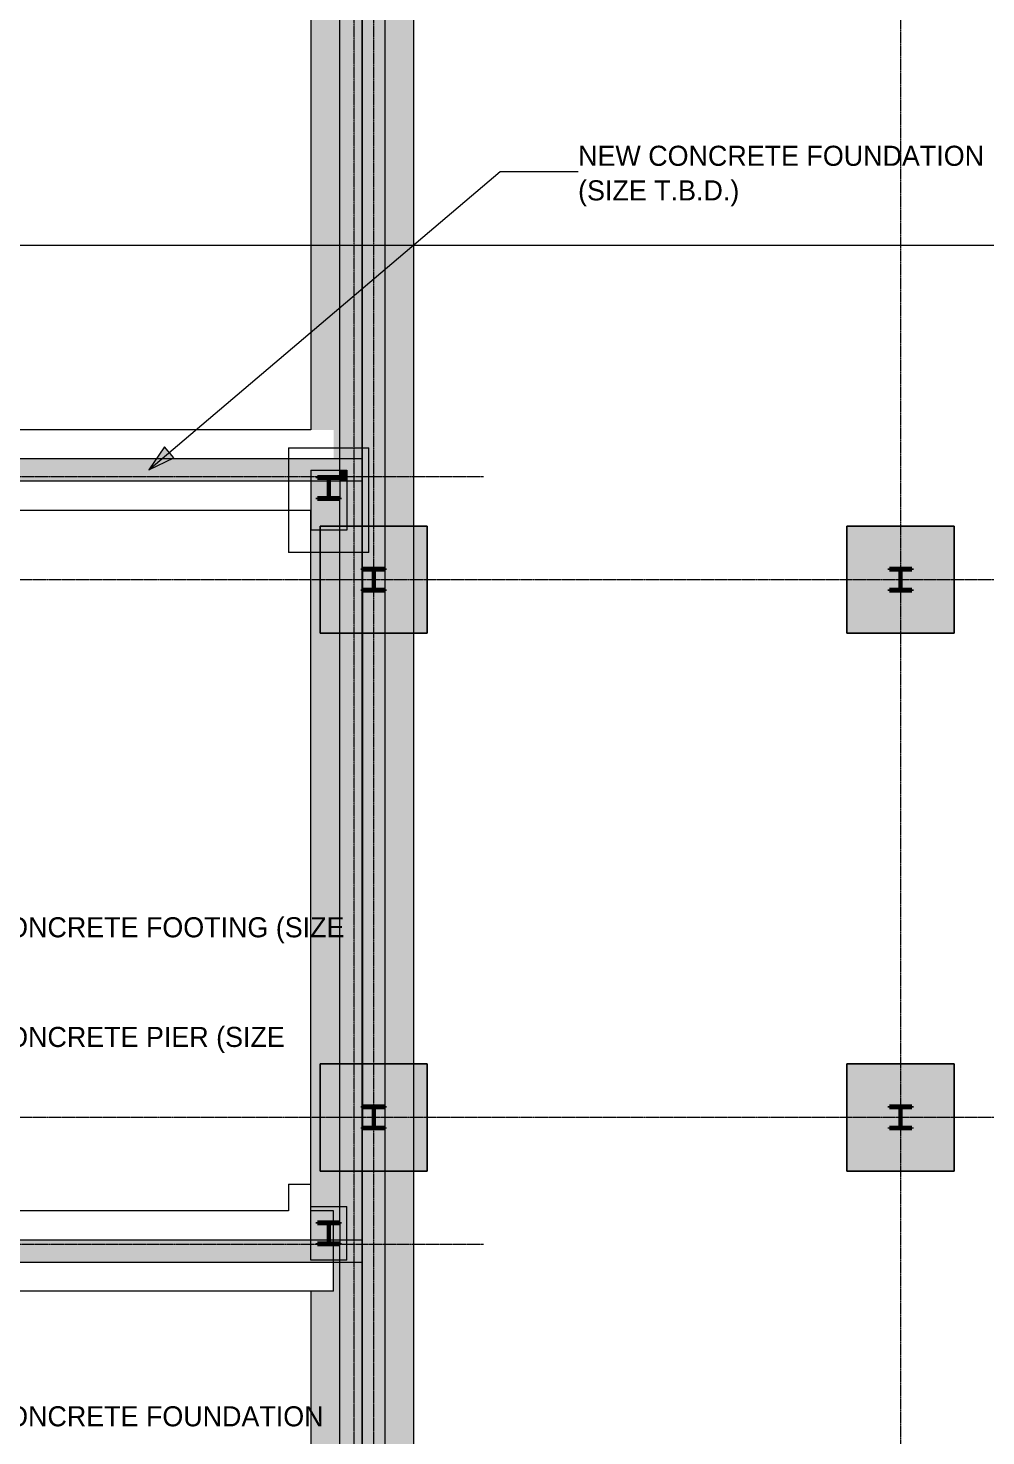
# Model space of a CAD drawing. Header units: inches. Extents: x -4066 to -1367, y 10278 to 12022.
# Drawn here: x -3176 to -2747, y 11019 to 11650 of the extents above; entities that cross this region are included whole.
import ezdxf

# ---------------------------------------------------------------- set-up
doc = ezdxf.new("R2010")
doc.units = ezdxf.units.IN
doc.header["$MEASUREMENT"] = 0
doc.linetypes.add('Grid Line 1_2_', pattern=[0.875, 0.5, -0.125, 0.125, -0.125])
for name, color, linetype, lineweight in [('G-ANNO-SYMB', 111, 'Continuous', 9), ('G-ANNO-TEXT', 231, 'Continuous', 9), ('S-COLS-3', 52, 'Continuous', 9), ('S-COLS-4', 52, 'Continuous', 50), ('S-FNDN', 32, 'Continuous', 13), ('S-FNDN-11', 9, 'Continuous', 13), ('S-FNDN-6', 151, 'Continuous', 13), ('S-FNDN-7', 173, 'Continuous', 13), ('S-FNDN-8', 254, 'Continuous', 13), ('S-FNDN-9', 161, 'Continuous', 13), ('S-GRID-1', 1, 'Grid Line 1_2_', 9)]:
    doc.layers.add(name, color=color, linetype=linetype, lineweight=lineweight)
for name, color, linetype, lineweight, transparency in [('S-FNDN-1', 10, 'Continuous', 13, 0.4), ('S-FNDN-2', 10, 'Continuous', 13, 0.6), ('S-FNDN-3', 32, 'Continuous', 13, 0.4), ('S-FNDN-4', 50, 'Continuous', 13, 0.6), ('S-FNDN-5', 50, 'Continuous', 13, 0.4)]:
    doc.layers.add(name, color=color, linetype=linetype, lineweight=lineweight, transparency=transparency)
doc.styles.add('Century Gothic', font='ufonts.com_century-gothic.ttf', dxfattribs={"height": 9})
pattern_1 = [(45, (0, 0), (-9.503515, 9.503515), []), (45, (0, 14.4), (-9.503515, 9.503515), [])]

msp = doc.modelspace()

# ---------------------------------------------------------------- hatches: boundary and pattern name
at = {"layer": 'G-ANNO-TEXT'}
msp.add_hatch(color=256, dxfattribs=at).paths.add_polyline_path([(-3121.93, 11451.68), (-3110.71, 11457), (-3114.87, 11461.9)], flags=0)
at = {"layer": 'S-COLS-3'}
h = msp.add_hatch(dxfattribs=at)
h.set_pattern_fill('FP_2', color=256, style=0, pattern_type=2)
h.set_pattern_definition(pattern_1)
h.paths.add_polyline_path([(-3036.33, 11438.54), (-3036.33, 11439.1), (-3040.47, 11439.1), (-3040.96, 11439.3), (-3041.16, 11439.79), (-3041.16, 11447.27), (-3040.96, 11447.76), (-3040.47, 11447.96), (-3036.33, 11447.96), (-3036.33, 11448.52), (-3046.33, 11448.52), (-3046.33, 11447.96), (-3042.19, 11447.96), (-3041.7, 11447.76), (-3041.5, 11447.27), (-3041.5, 11439.79), (-3041.7, 11439.3), (-3042.19, 11439.1), (-3046.33, 11439.1), (-3046.33, 11438.54)], flags=0)
h = msp.add_hatch(dxfattribs=at)
h.set_pattern_fill('FP_2', color=256, style=0, pattern_type=2)
h.set_pattern_definition(pattern_1)
h.paths.add_polyline_path([(-3016.2, 11397.41), (-3016.2, 11397.96), (-3020.34, 11397.96), (-3020.83, 11398.17), (-3021.03, 11398.66), (-3021.03, 11406.14), (-3020.83, 11406.62), (-3020.34, 11406.83), (-3016.2, 11406.83), (-3016.2, 11407.39), (-3026.2, 11407.39), (-3026.2, 11406.83), (-3022.06, 11406.83), (-3021.58, 11406.62), (-3021.37, 11406.14), (-3021.37, 11398.66), (-3021.58, 11398.17), (-3022.06, 11397.96), (-3026.2, 11397.96), (-3026.2, 11397.41)], flags=0)
h = msp.add_hatch(dxfattribs=at)
h.set_pattern_fill('FP_2', color=256, style=0, pattern_type=2)
h.set_pattern_definition(pattern_1)
h.paths.add_polyline_path([(-2790.2, 11397.41), (-2780.2, 11397.41), (-2780.2, 11397.96), (-2784.34, 11397.96), (-2784.83, 11398.17), (-2785.03, 11398.66), (-2785.03, 11406.14), (-2784.83, 11406.62), (-2784.34, 11406.83), (-2780.2, 11406.83), (-2780.2, 11407.39), (-2790.2, 11407.39), (-2790.2, 11406.83), (-2786.06, 11406.83), (-2785.58, 11406.62), (-2785.37, 11406.14), (-2785.37, 11398.66), (-2785.58, 11398.17), (-2786.06, 11397.96), (-2790.2, 11397.96)], flags=0)
h = msp.add_hatch(dxfattribs=at)
h.set_pattern_fill('FP_2', color=256, style=0, pattern_type=2)
h.set_pattern_definition(pattern_1)
h.paths.add_polyline_path([(-3016.2, 11156.41), (-3016.2, 11156.96), (-3020.34, 11156.96), (-3020.83, 11157.17), (-3021.03, 11157.66), (-3021.03, 11165.14), (-3020.83, 11165.62), (-3020.34, 11165.83), (-3016.2, 11165.83), (-3016.2, 11166.39), (-3026.2, 11166.39), (-3026.2, 11165.83), (-3022.06, 11165.83), (-3021.58, 11165.62), (-3021.37, 11165.14), (-3021.37, 11157.66), (-3021.58, 11157.17), (-3022.06, 11156.96), (-3026.2, 11156.96), (-3026.2, 11156.41)], flags=0)
h = msp.add_hatch(dxfattribs=at)
h.set_pattern_fill('FP_2', color=256, style=0, pattern_type=2)
h.set_pattern_definition(pattern_1)
h.paths.add_polyline_path([(-2790.2, 11156.41), (-2780.2, 11156.41), (-2780.2, 11156.96), (-2784.34, 11156.96), (-2784.83, 11157.17), (-2785.03, 11157.66), (-2785.03, 11165.14), (-2784.83, 11165.62), (-2784.34, 11165.83), (-2780.2, 11165.83), (-2780.2, 11166.39), (-2790.2, 11166.39), (-2790.2, 11165.83), (-2786.06, 11165.83), (-2785.58, 11165.62), (-2785.37, 11165.14), (-2785.37, 11157.66), (-2785.58, 11157.17), (-2786.06, 11156.96), (-2790.2, 11156.96)], flags=0)
h = msp.add_hatch(dxfattribs=at)
h.set_pattern_fill('FP_2', color=256, style=0, pattern_type=2)
h.set_pattern_definition(pattern_1)
h.paths.add_polyline_path([(-3036.33, 11104.52), (-3036.33, 11105.08), (-3040.47, 11105.08), (-3040.96, 11105.28), (-3041.16, 11105.77), (-3041.16, 11113.25), (-3040.96, 11113.74), (-3040.47, 11113.94), (-3036.33, 11113.94), (-3036.33, 11114.5), (-3046.33, 11114.5), (-3046.33, 11113.94), (-3042.19, 11113.94), (-3041.7, 11113.74), (-3041.5, 11113.25), (-3041.5, 11105.77), (-3041.7, 11105.28), (-3042.19, 11105.08), (-3046.33, 11105.08), (-3046.33, 11104.52)], flags=0)
at = {"layer": 'S-FNDN-1'}
h = msp.add_hatch(color=256, dxfattribs=at)
h.paths.add_polyline_path([(-3019.39, 10800.4), (-3016.2, 10800.4), (-3016.2, 10815.9), (-3026.2, 10815.9), (-3026.2, 10806.22), (-3025.07, 10805.35), (-3023.95, 10803.9), (-3023.25, 10802.21), (-3023.02, 10800.4), (-3022.5, 10800.4)], flags=0)
h.paths.add_polyline_path([(-3020.34, 10816.46), (-3016.2, 10816.46), (-3016.2, 10825.32), (-3020.34, 10825.32), (-3020.83, 10825.12), (-3021.03, 10824.63), (-3021.03, 10817.15), (-3020.83, 10816.66)], flags=0)
h.paths.add_polyline_path([(-3022.06, 10816.46), (-3021.58, 10816.66), (-3021.37, 10817.15), (-3021.37, 10824.63), (-3021.58, 10825.12), (-3022.06, 10825.32), (-3026.2, 10825.32), (-3026.2, 10816.46)], flags=0)
h.paths.add_polyline_path([(-3016.2, 10825.88), (-3016.2, 11156.41), (-3026.2, 11156.41), (-3026.2, 10825.88), (-3020.34, 10825.88)], flags=0)
h.paths.add_polyline_path([(-3016.2, 11156.96), (-3016.2, 11165.83), (-3020.34, 11165.83), (-3020.83, 11165.62), (-3021.03, 11165.14), (-3021.03, 11157.66), (-3020.83, 11157.17), (-3020.34, 11156.96)], flags=0)
h.paths.add_polyline_path([(-3022.06, 11156.96), (-3021.58, 11157.17), (-3021.37, 11157.66), (-3021.37, 11165.14), (-3021.58, 11165.62), (-3022.06, 11165.83), (-3026.2, 11165.83), (-3026.2, 11156.96)], flags=0)
h.paths.add_polyline_path([(-3016.2, 11166.39), (-3016.2, 11397.41), (-3026.2, 11397.41), (-3026.2, 11166.39), (-3020.34, 11166.39)], flags=0)
h.paths.add_polyline_path([(-3016.2, 11397.96), (-3016.2, 11406.83), (-3020.34, 11406.83), (-3020.83, 11406.62), (-3021.03, 11406.14), (-3021.03, 11398.66), (-3020.83, 11398.17), (-3020.34, 11397.96)], flags=0)
h.paths.add_polyline_path([(-3026.2, 11397.96), (-3022.06, 11397.96), (-3021.58, 11398.17), (-3021.37, 11398.66), (-3021.37, 11406.14), (-3021.58, 11406.62), (-3022.06, 11406.83), (-3026.2, 11406.83), (-3026.2, 11398.17)], flags=0)
h.paths.add_polyline_path([(-3016.2, 11407.39), (-3016.2, 11750.41), (-3026.2, 11750.41), (-3026.2, 11407.39), (-3020.34, 11407.39)], flags=0)
h.paths.add_polyline_path([(-3026.2, 11750.97), (-3022.06, 11750.97), (-3021.58, 11751.18), (-3021.37, 11751.66), (-3021.37, 11758.4), (-3026.2, 11758.4), (-3026.2, 11751.18)], flags=0)
h.paths.add_polyline_path([(-3020.34, 11750.97), (-3016.2, 11750.97), (-3016.2, 11758.4), (-3021.03, 11758.4), (-3021.03, 11751.66), (-3020.83, 11751.18)], flags=0)
at = {"layer": 'S-FNDN-2'}
h = msp.add_hatch(color=256, dxfattribs=at)
h.paths.add_polyline_path([(-3016.2, 10800.4), (-3003.2, 10800.4), (-3003.2, 11758.4), (-3013.2, 11758.4), (-3013.2, 11736.52), (-3029.2, 11736.52), (-3029.2, 11763.4), (-3026.21, 11763.4), (-3026.21, 11768.4), (-3003.2, 11768.4), (-3003.2, 11781.4), (-3039.2, 11781.4), (-3039.2, 11456.52), (-3026.2, 11456.52), (-3026.2, 11446.52), (-3033.33, 11446.52), (-3033.33, 11424.64), (-3039.2, 11424.64), (-3039.2, 11121.51), (-3033.33, 11121.51), (-3033.33, 11106.52), (-3026.2, 11106.52), (-3026.2, 11096.52), (-3039.2, 11096.52), (-3039.2, 10800.4), (-3037.02, 10800.4), (-3036.78, 10802.21), (-3036.08, 10803.9), (-3034.97, 10805.35), (-3033.83, 10806.22), (-3033.83, 10810.46), (-3026.2, 10810.46), (-3026.2, 10806.22), (-3025.07, 10805.35), (-3023.95, 10803.9), (-3023.25, 10802.21), (-3023.02, 10800.4), (-3019.39, 10800.4)], flags=0)
h.paths.add_polyline_path([(-3016.2, 10815.9), (-3026.2, 10815.9), (-3026.2, 10816.46), (-3022.06, 10816.46), (-3021.58, 10816.66), (-3021.37, 10817.15), (-3021.37, 10824.63), (-3021.58, 10825.12), (-3022.06, 10825.32), (-3026.2, 10825.32), (-3026.2, 10825.88), (-3016.2, 10825.88), (-3016.2, 10825.32), (-3020.34, 10825.32), (-3020.83, 10825.12), (-3021.03, 10824.63), (-3021.03, 10817.15), (-3020.83, 10816.66), (-3020.34, 10816.46), (-3016.2, 10816.46)], flags=0)
h.paths.add_polyline_path([(-3020.34, 11156.41), (-3026.2, 11156.41), (-3026.2, 11156.96), (-3022.06, 11156.96), (-3021.58, 11157.17), (-3021.37, 11157.66), (-3021.37, 11165.14), (-3021.58, 11165.62), (-3022.06, 11165.83), (-3026.2, 11165.83), (-3026.2, 11166.39), (-3016.2, 11166.39), (-3016.2, 11165.83), (-3020.34, 11165.83), (-3020.83, 11165.62), (-3021.03, 11165.14), (-3021.03, 11157.66), (-3020.83, 11157.17), (-3020.34, 11156.96), (-3016.2, 11156.96), (-3016.2, 11156.41)], flags=0)
h.paths.add_polyline_path([(-3016.2, 11397.41), (-3026.2, 11397.41), (-3026.2, 11397.96), (-3022.06, 11397.96), (-3021.58, 11398.17), (-3021.37, 11398.66), (-3021.37, 11406.14), (-3021.58, 11406.62), (-3022.06, 11406.83), (-3026.2, 11406.83), (-3026.2, 11407.39), (-3016.2, 11407.39), (-3016.2, 11406.83), (-3020.34, 11406.83), (-3020.83, 11406.62), (-3021.03, 11406.14), (-3021.03, 11398.66), (-3020.83, 11398.17), (-3020.34, 11397.96), (-3016.2, 11397.96)], flags=0)
h = msp.add_hatch(color=256, dxfattribs=at)
h.paths.add_polyline_path([(-3036.33, 11096.52), (-3026.2, 11096.52), (-3026.2, 11106.52), (-3033.33, 11106.52), (-3033.33, 11097.51), (-3039.2, 11097.51), (-3039.2, 11096.52), (-3036.61, 11096.52)], flags=0)
h.paths.add_polyline_path([(-3033.33, 11106.52), (-3033.33, 11121.51), (-3039.2, 11121.51), (-3039.2, 11114.5), (-3036.33, 11114.5), (-3036.33, 11113.94), (-3039.2, 11113.94), (-3039.2, 11106.52), (-3036.33, 11106.52)], flags=0)
h.paths.add_polyline_path([(-3033.33, 11446.52), (-3026.2, 11446.52), (-3026.2, 11456.52), (-3039.2, 11456.52), (-3039.2, 11451.52), (-3033.33, 11451.52)], flags=0)
h.paths.add_polyline_path([(-3033.33, 11424.64), (-3033.33, 11446.52), (-3039.2, 11446.52), (-3039.2, 11439.1), (-3036.33, 11439.1), (-3036.33, 11438.54), (-3039.2, 11438.54), (-3039.2, 11424.64), (-3036.33, 11424.64)], flags=0)
h.paths.add_polyline_path([(-3013.2, 11736.52), (-3013.2, 11758.4), (-3021.03, 11758.4), (-3021.03, 11751.66), (-3020.83, 11751.18), (-3020.34, 11750.97), (-3016.2, 11750.97), (-3016.2, 11750.41), (-3026.2, 11750.41), (-3026.2, 11750.97), (-3022.06, 11750.97), (-3021.58, 11751.18), (-3021.37, 11751.66), (-3021.37, 11758.4), (-3026.21, 11758.4), (-3026.21, 11763.4), (-3029.2, 11763.4), (-3029.2, 11736.52), (-3016.2, 11736.52)], flags=0)
h = msp.add_hatch(color=256, dxfattribs=at)
h.paths.add_polyline_path([(-3036.33, 11097.51), (-3033.33, 11097.51), (-3033.33, 11106.52), (-3039.2, 11106.52), (-3039.2, 11105.08), (-3036.33, 11105.08), (-3036.33, 11104.52), (-3039.2, 11104.52), (-3039.2, 11097.51), (-3036.72, 11097.51)], flags=0)
h.paths.add_polyline_path([(-3036.33, 11446.52), (-3033.33, 11446.52), (-3033.33, 11451.52), (-3039.2, 11451.52), (-3039.2, 11448.52), (-3036.33, 11448.52), (-3036.33, 11447.96), (-3039.2, 11447.96), (-3039.2, 11446.52), (-3037.76, 11446.52)], flags=0)
at = {"layer": 'S-FNDN-3'}
h = msp.add_hatch(color=256, dxfattribs=at)
h.paths.add_polyline_path([(-3026.33, 11446.52), (-3026.2, 11446.52), (-3026.2, 11456.52), (-3026.33, 11456.52)], flags=0)
h.paths.add_polyline_path([(-3040.96, 11446.52), (-3036.33, 11446.52), (-3036.33, 11447.96), (-3040.47, 11447.96), (-3040.96, 11447.76), (-3041.16, 11447.27), (-3041.16, 11446.52)], flags=0)
h.paths.add_polyline_path([(-3041.5, 11446.52), (-3041.5, 11447.27), (-3041.7, 11447.76), (-3042.19, 11447.96), (-3046.33, 11447.96), (-3046.33, 11448.52), (-3036.33, 11448.52), (-3036.33, 11456.52), (-3202.45, 11456.52), (-3202.45, 11446.52), (-3041.7, 11446.52)], flags=0)
h = msp.add_hatch(color=256, dxfattribs=at)
h.paths.add_polyline_path([(-3049.33, 11424.64), (-3033.33, 11424.64), (-3033.33, 11451.52), (-3049.33, 11451.52), (-3049.33, 11429.32)], flags=0)
h.paths.add_polyline_path([(-3046.33, 11438.54), (-3046.33, 11439.1), (-3042.19, 11439.1), (-3041.7, 11439.3), (-3041.5, 11439.79), (-3041.5, 11447.27), (-3041.7, 11447.76), (-3042.19, 11447.96), (-3046.33, 11447.96), (-3046.33, 11448.52), (-3036.33, 11448.52), (-3036.33, 11447.96), (-3040.47, 11447.96), (-3040.96, 11447.76), (-3041.16, 11447.27), (-3041.16, 11439.79), (-3040.96, 11439.3), (-3040.47, 11439.1), (-3036.33, 11439.1), (-3036.33, 11438.54), (-3042.19, 11438.54)], flags=0)
for points in [[(-3026.33, 11446.52), (-3026.33, 11456.52), (-3036.33, 11456.52), (-3036.33, 11451.52), (-3033.33, 11451.52), (-3033.33, 11446.52)], [(-3036.33, 11446.52), (-3033.33, 11446.52), (-3033.33, 11451.52), (-3036.33, 11451.52), (-3036.33, 11447.96)]]:
    msp.add_hatch(color=256, dxfattribs=at).paths.add_polyline_path(points, flags=0)
h = msp.add_hatch(color=256, dxfattribs=at)
h.paths.add_polyline_path([(-3049.33, 11097.51), (-3033.33, 11097.51), (-3033.33, 11121.51), (-3049.33, 11121.51), (-3049.33, 11104.52)], flags=0)
h.paths.add_polyline_path([(-3036.33, 11104.52), (-3046.33, 11104.52), (-3046.33, 11105.08), (-3042.19, 11105.08), (-3041.7, 11105.28), (-3041.5, 11105.77), (-3041.5, 11113.25), (-3041.7, 11113.74), (-3042.19, 11113.94), (-3046.33, 11113.94), (-3046.33, 11114.5), (-3036.33, 11114.5), (-3036.33, 11113.94), (-3040.47, 11113.94), (-3040.96, 11113.74), (-3041.16, 11113.25), (-3041.16, 11105.77), (-3040.96, 11105.28), (-3040.47, 11105.08), (-3036.33, 11105.08)], flags=0)
h = msp.add_hatch(color=256, dxfattribs=at)
h.paths.add_polyline_path([(-3026.2, 11096.52), (-3026.2, 11106.52), (-3041.16, 11106.52), (-3041.16, 11105.77), (-3040.96, 11105.28), (-3040.47, 11105.08), (-3036.33, 11105.08), (-3036.33, 11104.52), (-3046.33, 11104.52), (-3046.33, 11105.08), (-3042.19, 11105.08), (-3041.7, 11105.28), (-3041.5, 11105.77), (-3041.5, 11106.52), (-3293.78, 11106.52), (-3293.78, 11105.77), (-3293.58, 11105.28), (-3293.09, 11105.08), (-3288.95, 11105.08), (-3288.95, 11104.52), (-3298.95, 11104.52), (-3298.95, 11105.08), (-3294.81, 11105.08), (-3294.33, 11105.28), (-3294.12, 11105.77), (-3294.12, 11106.52), (-3566.28, 11106.52), (-3566.28, 11105.77), (-3566.08, 11105.28), (-3565.59, 11105.08), (-3561.45, 11105.08), (-3561.45, 11104.52), (-3569.45, 11104.52), (-3569.45, 11096.52), (-3036.33, 11096.52)], flags=0)
h.paths.add_polyline_path([(-3569.45, 11105.08), (-3567.31, 11105.08), (-3566.83, 11105.28), (-3566.62, 11105.77), (-3566.62, 11106.52), (-3569.45, 11106.52), (-3569.45, 11105.28)], flags=0)
at = {"layer": 'S-FNDN-4'}
h = msp.add_hatch(color=256, dxfattribs=at)
h.paths.add_polyline_path([(-3048.02, 10810.46), (-3039.2, 10810.46), (-3039.2, 11083.52), (-3049.33, 11083.52), (-3049.33, 10810.46)], flags=0)
h.paths.add_polyline_path([(-3040.88, 11121.51), (-3039.2, 11121.51), (-3039.2, 11424.64), (-3049.33, 11424.64), (-3049.33, 11121.51)], flags=0)
h.paths.add_polyline_path([(-3039.2, 11469.52), (-3039.2, 11781.4), (-3049.33, 11781.4), (-3049.33, 11469.52)], flags=0)
h = msp.add_hatch(color=256, dxfattribs=at)
h.paths.add_polyline_path([(-3039.2, 11119.52), (-3039.2, 11121.51), (-3049.33, 11121.51), (-3049.33, 11119.52)], flags=0)
h.paths.add_polyline_path([(-3049.33, 11424.64), (-3039.2, 11424.64), (-3039.2, 11433.52), (-3049.33, 11433.52), (-3049.33, 11429.32)], flags=0)
msp.add_hatch(color=256, dxfattribs=at).paths.add_polyline_path([(-3036.33, 11424.64), (-3033.33, 11424.64), (-3033.33, 11426.4), (-3045.2, 11426.4), (-3045.2, 11424.64)], flags=0)
h = msp.add_hatch(color=256, dxfattribs=at)
h.paths.add_polyline_path([(-3033.33, 11378.4), (-2997.2, 11378.4), (-2997.2, 11426.4), (-3033.33, 11426.4), (-3033.33, 11424.64), (-3045.2, 11424.64), (-3045.2, 11378.4), (-3036.33, 11378.4)], flags=0)
h.paths.add_polyline_path([(-3020.34, 11397.41), (-3026.2, 11397.41), (-3026.2, 11397.96), (-3022.06, 11397.96), (-3021.58, 11398.17), (-3021.37, 11398.66), (-3021.37, 11406.14), (-3021.58, 11406.62), (-3022.06, 11406.83), (-3026.2, 11406.83), (-3026.2, 11407.39), (-3016.2, 11407.39), (-3016.2, 11406.83), (-3020.34, 11406.83), (-3020.83, 11406.62), (-3021.03, 11406.14), (-3021.03, 11398.66), (-3020.83, 11398.17), (-3020.34, 11397.96), (-3016.2, 11397.96), (-3016.2, 11397.41)], flags=0)
h = msp.add_hatch(color=256, dxfattribs=at)
h.paths.add_polyline_path([(-2761.2, 11378.4), (-2761.2, 11426.4), (-2809.2, 11426.4), (-2809.2, 11378.4), (-2764.43, 11378.4)], flags=0)
h.paths.add_polyline_path([(-2786.06, 11397.41), (-2790.2, 11397.41), (-2790.2, 11397.96), (-2786.06, 11397.96), (-2785.58, 11398.17), (-2785.37, 11398.66), (-2785.37, 11406.14), (-2785.58, 11406.62), (-2786.06, 11406.83), (-2790.2, 11406.83), (-2790.2, 11407.39), (-2780.2, 11407.39), (-2780.2, 11406.83), (-2784.34, 11406.83), (-2784.83, 11406.62), (-2785.03, 11406.14), (-2785.03, 11398.66), (-2784.83, 11398.17), (-2784.34, 11397.96), (-2780.2, 11397.96), (-2780.2, 11397.41), (-2784.34, 11397.41)], flags=0)
h = msp.add_hatch(color=256, dxfattribs=at)
h.paths.add_polyline_path([(-3045.2, 11137.4), (-2997.2, 11137.4), (-2997.2, 11185.4), (-3045.2, 11185.4)], flags=0)
h.paths.add_polyline_path([(-3016.2, 11156.41), (-3026.2, 11156.41), (-3026.2, 11156.96), (-3022.06, 11156.96), (-3021.58, 11157.17), (-3021.37, 11157.66), (-3021.37, 11165.14), (-3021.58, 11165.62), (-3022.06, 11165.83), (-3026.2, 11165.83), (-3026.2, 11166.39), (-3016.2, 11166.39), (-3016.2, 11165.83), (-3020.34, 11165.83), (-3020.83, 11165.62), (-3021.03, 11165.14), (-3021.03, 11157.66), (-3020.83, 11157.17), (-3020.34, 11156.96), (-3016.2, 11156.96)], flags=0)
h = msp.add_hatch(color=256, dxfattribs=at)
h.paths.add_polyline_path([(-2761.2, 11137.4), (-2761.2, 11185.4), (-2809.2, 11185.4), (-2809.2, 11137.4), (-2764.43, 11137.4)], flags=0)
h.paths.add_polyline_path([(-2786.06, 11156.41), (-2790.2, 11156.41), (-2790.2, 11156.96), (-2786.06, 11156.96), (-2785.58, 11157.17), (-2785.37, 11157.66), (-2785.37, 11165.14), (-2785.58, 11165.62), (-2786.06, 11165.83), (-2790.2, 11165.83), (-2790.2, 11166.39), (-2780.2, 11166.39), (-2780.2, 11165.83), (-2784.34, 11165.83), (-2784.83, 11165.62), (-2785.03, 11165.14), (-2785.03, 11157.66), (-2784.83, 11157.17), (-2784.34, 11156.96), (-2780.2, 11156.96), (-2780.2, 11156.41), (-2784.34, 11156.41)], flags=0)
at = {"layer": 'S-FNDN-5'}
msp.add_hatch(color=256, dxfattribs=at).paths.add_polyline_path([(-3033.83, 10810.46), (-3026.33, 10810.46), (-3026.33, 11758.4), (-3036.33, 11758.4), (-3036.33, 10810.46)], flags=0)

# ---------------------------------------------------------------- linework, layer by layer
at = {"layer": 'G-ANNO-SYMB'}
msp.add_line((-4007.91, 11552.4), (-1529.83, 11552.4), dxfattribs=at)
at = {"layer": 'G-ANNO-TEXT'}
for p, q in [((-3121.93, 11451.68), (-2964.59, 11585.4)), ((-2964.59, 11585.4), (-2929.65, 11585.4)), ((-3114.87, 11461.9), (-3121.93, 11451.68)), ((-3121.93, 11451.68), (-3110.71, 11457)), ((-3110.71, 11457), (-3114.87, 11461.9))]:
    msp.add_line(p, q, dxfattribs=at)
at = {"layer": 'S-COLS-4'}
for p, q in [((-3036.33, 11448.52), (-3046.33, 11448.52)), ((-3046.33, 11448.52), (-3046.33, 11447.96)), ((-3046.33, 11447.96), (-3042.19, 11447.96)), ((-3041.5, 11447.27), (-3041.5, 11439.79)), ((-3041.16, 11439.79), (-3041.16, 11447.27)), ((-3040.47, 11447.96), (-3036.33, 11447.96)), ((-3036.33, 11447.96), (-3036.33, 11448.52)), ((-3042.19, 11439.1), (-3046.33, 11439.1)), ((-3046.33, 11439.1), (-3046.33, 11438.54)), ((-3046.33, 11438.54), (-3036.33, 11438.54)), ((-3036.33, 11439.1), (-3040.47, 11439.1)), ((-3036.33, 11438.54), (-3036.33, 11439.1)), ((-3016.2, 11407.39), (-3026.2, 11407.39)), ((-3026.2, 11407.39), (-3026.2, 11406.83)), ((-3026.2, 11406.83), (-3022.06, 11406.83)), ((-3020.34, 11406.83), (-3016.2, 11406.83)), ((-3016.2, 11406.83), (-3016.2, 11407.39)), ((-2780.2, 11407.39), (-2790.2, 11407.39)), ((-2790.2, 11407.39), (-2790.2, 11406.83)), ((-2790.2, 11406.83), (-2786.06, 11406.83)), ((-2784.34, 11406.83), (-2780.2, 11406.83)), ((-2780.2, 11406.83), (-2780.2, 11407.39)), ((-3021.37, 11406.14), (-3021.37, 11398.66)), ((-3021.03, 11398.66), (-3021.03, 11406.14)), ((-2785.37, 11406.14), (-2785.37, 11398.66)), ((-2785.03, 11398.66), (-2785.03, 11406.14)), ((-3022.06, 11397.96), (-3026.2, 11397.96)), ((-3026.2, 11397.96), (-3026.2, 11397.41)), ((-3026.2, 11397.41), (-3016.2, 11397.41)), ((-3016.2, 11397.96), (-3020.34, 11397.96)), ((-3016.2, 11397.41), (-3016.2, 11397.96)), ((-2786.06, 11397.96), (-2790.2, 11397.96)), ((-2790.2, 11397.96), (-2790.2, 11397.41)), ((-2790.2, 11397.41), (-2780.2, 11397.41)), ((-2780.2, 11397.96), (-2784.34, 11397.96)), ((-2780.2, 11397.41), (-2780.2, 11397.96)), ((-3016.2, 11166.39), (-3026.2, 11166.39)), ((-3026.2, 11166.39), (-3026.2, 11165.83)), ((-3026.2, 11165.83), (-3022.06, 11165.83)), ((-3021.37, 11165.14), (-3021.37, 11157.66)), ((-3021.03, 11157.66), (-3021.03, 11165.14)), ((-3020.34, 11165.83), (-3016.2, 11165.83)), ((-3016.2, 11165.83), (-3016.2, 11166.39)), ((-2780.2, 11166.39), (-2790.2, 11166.39)), ((-2790.2, 11166.39), (-2790.2, 11165.83)), ((-2790.2, 11165.83), (-2786.06, 11165.83)), ((-2785.37, 11165.14), (-2785.37, 11157.66)), ((-2785.03, 11157.66), (-2785.03, 11165.14)), ((-2784.34, 11165.83), (-2780.2, 11165.83)), ((-2780.2, 11165.83), (-2780.2, 11166.39)), ((-3022.06, 11156.96), (-3026.2, 11156.96)), ((-3026.2, 11156.96), (-3026.2, 11156.41)), ((-3026.2, 11156.41), (-3016.2, 11156.41)), ((-3016.2, 11156.96), (-3020.34, 11156.96)), ((-3016.2, 11156.41), (-3016.2, 11156.96)), ((-2786.06, 11156.96), (-2790.2, 11156.96)), ((-2790.2, 11156.96), (-2790.2, 11156.41)), ((-2790.2, 11156.41), (-2780.2, 11156.41)), ((-2780.2, 11156.96), (-2784.34, 11156.96)), ((-2780.2, 11156.41), (-2780.2, 11156.96)), ((-3036.33, 11114.5), (-3046.33, 11114.5)), ((-3046.33, 11114.5), (-3046.33, 11113.94)), ((-3046.33, 11113.94), (-3042.19, 11113.94)), ((-3041.5, 11113.25), (-3041.5, 11105.77)), ((-3041.16, 11105.77), (-3041.16, 11113.25)), ((-3040.47, 11113.94), (-3036.33, 11113.94)), ((-3036.33, 11113.94), (-3036.33, 11114.5)), ((-3042.19, 11105.08), (-3046.33, 11105.08)), ((-3046.33, 11105.08), (-3046.33, 11104.52)), ((-3046.33, 11104.52), (-3036.33, 11104.52)), ((-3036.33, 11105.08), (-3040.47, 11105.08)), ((-3036.33, 11104.52), (-3036.33, 11105.08))]:
    msp.add_line(p, q, dxfattribs=at)
for centre, start, end in [((-3042.19, 11447.27), 0, 90), ((-3040.47, 11447.27), 90, 180), ((-3042.19, 11439.79), 270, 0), ((-3040.47, 11439.79), 180, 270), ((-3022.06, 11406.14), 0, 90), ((-3020.34, 11406.14), 90, 180), ((-2786.06, 11406.14), 0, 90), ((-2784.34, 11406.14), 90, 180), ((-3022.06, 11398.66), 270, 0), ((-3020.34, 11398.66), 180, 270), ((-2786.06, 11398.66), 270, 0), ((-2784.34, 11398.66), 180, 270), ((-3022.06, 11165.14), 0, 90), ((-3020.34, 11165.14), 90, 180), ((-2786.06, 11165.14), 0, 90), ((-2784.34, 11165.14), 90, 180), ((-3022.06, 11157.66), 270, 0), ((-3020.34, 11157.66), 180, 270), ((-2786.06, 11157.66), 270, 0), ((-2784.34, 11157.66), 180, 270), ((-3042.19, 11113.25), 0, 90), ((-3040.47, 11113.25), 90, 180), ((-3042.19, 11105.77), 270, 0), ((-3040.47, 11105.77), 180, 270)]:
    msp.add_arc(centre, 0.691, start, end, dxfattribs=at)
at = {"layer": 'S-FNDN'}
for p, q in [((-3049.33, 11469.52), (-3202.45, 11469.52)), ((-3059.33, 11461.52), (-3023.33, 11461.52)), ((-3059.33, 11461.52), (-3059.33, 11414.64)), ((-3023.33, 11414.64), (-3023.33, 11461.52)), ((-3026.2, 11456.52), (-3202.45, 11456.52)), ((-3049.33, 11451.52), (-3049.33, 11424.64)), ((-3049.33, 11451.52), (-3033.33, 11451.52)), ((-3033.33, 11451.52), (-3033.33, 11424.64)), ((-3041.5, 11446.52), (-3293.78, 11446.52)), ((-3026.2, 11446.52), (-3041.16, 11446.52)), ((-3285.95, 11433.52), (-3049.33, 11433.52)), ((-3033.33, 11424.64), (-3049.33, 11424.64)), ((-3023.33, 11414.64), (-3059.33, 11414.64)), ((-3059.33, 11131.51), (-3049.33, 11131.51)), ((-3059.33, 11131.51), (-3059.33, 11119.52)), ((-3059.33, 11119.52), (-3275.95, 11119.52)), ((-3049.33, 11097.51), (-3049.33, 11121.51)), ((-3049.33, 11121.51), (-3033.33, 11121.51)), ((-3049.33, 11119.52), (-3049.33, 11121.51)), ((-3039.2, 11119.52), (-3049.33, 11119.52)), ((-3039.2, 11114.5), (-3039.2, 11119.52)), ((-3033.33, 11097.51), (-3033.33, 11121.51)), ((-3039.2, 11105.08), (-3039.2, 11113.94)), ((-3293.78, 11106.52), (-3041.5, 11106.52)), ((-3041.16, 11106.52), (-3026.2, 11106.52)), ((-3039.2, 11083.52), (-3039.2, 11104.52)), ((-3033.33, 11097.51), (-3049.33, 11097.51)), ((-3579.45, 11096.52), (-3026.2, 11096.52)), ((-3039.2, 11083.52), (-3592.45, 11083.52))]:
    msp.add_line(p, q, dxfattribs=at)
at = {"layer": 'S-FNDN-11'}
for p, q in [((-3036.33, 11448.52), (-3036.33, 11438.54)), ((-3045.2, 11424.64), (-3045.2, 11426.4)), ((-3045.2, 11426.4), (-3036.33, 11426.4)), ((-3033.33, 11426.4), (-3036.33, 11426.4)), ((-3036.33, 11426.4), (-3033.33, 11426.4)), ((-3049.33, 11121.51), (-3049.33, 11131.51)), ((-3036.33, 11114.5), (-3036.33, 11113.94))]:
    msp.add_line(p, q, dxfattribs=at)
at = {"layer": 'S-FNDN-6'}
for p, q in [((-3026.33, 11456.52), (-3026.33, 11758.4)), ((-3026.33, 10810.46), (-3026.33, 11456.52)), ((-3026.33, 11426.4), (-3033.33, 11426.4)), ((-3016.2, 11426.4), (-3026.2, 11426.4)), ((-3026.2, 11397.41), (-3026.2, 11166.39)), ((-3036.33, 11378.4), (-3026.33, 11378.4)), ((-3026.2, 11378.4), (-3016.2, 11378.4)), ((-3026.33, 11185.4), (-3036.33, 11185.4)), ((-3016.2, 11185.4), (-3026.2, 11185.4)), ((-3036.33, 11137.4), (-3026.33, 11137.4)), ((-3026.2, 11137.4), (-3016.2, 11137.4)), ((-3036.33, 11113.94), (-3036.33, 11104.52))]:
    msp.add_line(p, q, dxfattribs=at)
at = {"layer": 'S-FNDN-7'}
for p, q in [((-3049.33, 11781.4), (-3049.33, 11469.52)), ((-3036.33, 11448.52), (-3036.33, 11768.4)), ((-3026.2, 11407.39), (-3026.2, 11750.41)), ((-3016.2, 11750.41), (-3016.2, 11407.39)), ((-3036.33, 11114.5), (-3036.33, 11438.54)), ((-3026.2, 11426.4), (-3026.33, 11426.4)), ((-2997.2, 11426.4), (-3016.2, 11426.4)), ((-2997.2, 11378.4), (-2997.2, 11426.4)), ((-2761.2, 11426.4), (-2809.2, 11426.4)), ((-2809.2, 11426.4), (-2809.2, 11378.4)), ((-2761.2, 11378.4), (-2761.2, 11426.4)), ((-3045.2, 11424.64), (-3045.2, 11378.4)), ((-3016.2, 11406.83), (-3016.2, 11397.96)), ((-3016.2, 11397.41), (-3016.2, 11166.39)), ((-3045.2, 11378.4), (-3036.33, 11378.4)), ((-3026.33, 11378.4), (-3026.2, 11378.4)), ((-3016.2, 11378.4), (-2997.2, 11378.4)), ((-2809.2, 11378.4), (-2761.2, 11378.4)), ((-3036.33, 11185.4), (-3045.2, 11185.4)), ((-3045.2, 11185.4), (-3045.2, 11137.4)), ((-3026.2, 11185.4), (-3026.33, 11185.4)), ((-2997.2, 11185.4), (-3016.2, 11185.4)), ((-2997.2, 11137.4), (-2997.2, 11185.4)), ((-2761.2, 11185.4), (-2809.2, 11185.4)), ((-2809.2, 11185.4), (-2809.2, 11137.4)), ((-2761.2, 11137.4), (-2761.2, 11185.4)), ((-3016.2, 11165.83), (-3016.2, 11156.96)), ((-3026.2, 10825.32), (-3026.2, 11156.41)), ((-3016.2, 11156.41), (-3016.2, 10825.88)), ((-3045.2, 11137.4), (-3036.33, 11137.4)), ((-3026.33, 11137.4), (-3026.2, 11137.4)), ((-3016.2, 11137.4), (-2997.2, 11137.4)), ((-2809.2, 11137.4), (-2761.2, 11137.4)), ((-3036.33, 10810.46), (-3036.33, 11104.52)), ((-3049.33, 11083.52), (-3049.33, 10810.46))]:
    msp.add_line(p, q, dxfattribs=at)
at = {"layer": 'S-FNDN-8'}
for p, q in [((-3033.33, 11426.4), (-3026.33, 11426.4)), ((-3026.2, 11426.4), (-3016.2, 11426.4)), ((-3026.2, 11406.83), (-3026.2, 11397.96)), ((-3026.33, 11378.4), (-3036.33, 11378.4)), ((-3016.2, 11378.4), (-3026.2, 11378.4)), ((-3036.33, 11185.4), (-3026.33, 11185.4)), ((-3026.2, 11185.4), (-3016.2, 11185.4)), ((-3026.2, 11165.83), (-3026.2, 11156.96)), ((-3026.33, 11137.4), (-3036.33, 11137.4)), ((-3016.2, 11137.4), (-3026.2, 11137.4))]:
    msp.add_line(p, q, dxfattribs=at)
at = {"layer": 'S-FNDN-9'}
for p, q in [((-3003.2, 10800.4), (-3003.2, 11758.4)), ((-3049.33, 11131.51), (-3049.33, 11433.52)), ((-3036.33, 11426.4), (-3045.2, 11426.4)), ((-3045.2, 11426.4), (-3045.2, 11424.64)), ((-3026.33, 11426.4), (-3026.2, 11426.4)), ((-3016.2, 11426.4), (-2997.2, 11426.4)), ((-2997.2, 11426.4), (-2997.2, 11378.4)), ((-2809.2, 11378.4), (-2809.2, 11426.4)), ((-2809.2, 11426.4), (-2761.2, 11426.4)), ((-2761.2, 11426.4), (-2761.2, 11378.4)), ((-3045.2, 11378.4), (-3045.2, 11424.64)), ((-3036.33, 11378.4), (-3045.2, 11378.4)), ((-3026.2, 11378.4), (-3026.33, 11378.4)), ((-2997.2, 11378.4), (-3016.2, 11378.4)), ((-2761.2, 11378.4), (-2809.2, 11378.4)), ((-3045.2, 11137.4), (-3045.2, 11185.4)), ((-3045.2, 11185.4), (-3036.33, 11185.4)), ((-3026.33, 11185.4), (-3026.2, 11185.4)), ((-3016.2, 11185.4), (-2997.2, 11185.4)), ((-2997.2, 11185.4), (-2997.2, 11137.4)), ((-2809.2, 11137.4), (-2809.2, 11185.4)), ((-2809.2, 11185.4), (-2761.2, 11185.4)), ((-2761.2, 11185.4), (-2761.2, 11137.4)), ((-3036.33, 11137.4), (-3045.2, 11137.4)), ((-3026.2, 11137.4), (-3026.33, 11137.4)), ((-2997.2, 11137.4), (-3016.2, 11137.4)), ((-2761.2, 11137.4), (-2809.2, 11137.4))]:
    msp.add_line(p, q, dxfattribs=at)
at = {"layer": 'S-GRID-1'}
for p, q in [((-3030.02, 10327.11), (-3030.02, 11973.42)), ((-3021.2, 10327.11), (-3021.2, 11973.42)), ((-2785.2, 11973.42), (-2785.2, 10769.7)), ((-2971.96, 11448.52), (-3914.18, 11448.52)), ((-1374.38, 11402.4), (-3914.18, 11402.4)), ((-1374.38, 11161.4), (-3914.18, 11161.4)), ((-2971.96, 11104.52), (-3914.18, 11104.52))]:
    msp.add_line(p, q, dxfattribs=at)

# ---------------------------------------------------------------- texts
at = {"layer": 'G-ANNO-TEXT', "char_height": 9, "attachment_point": 1, "style": 'Century Gothic'}
for s, insert, width in [('NEW CONCRETE FOUNDATION', (-2929.65, 11596.9), 226.644), ('(SIZE T.B.D.)', (-2929.65, 11581.4), 82.113), ('NEW CONCRETE FOOTING (SIZE', (-3225.54, 11251.13), 232.098), ('NEW CONCRETE PIER (SIZE', (-3225.54, 11201.99), 193.011), ('NEW CONCRETE FOUNDATION', (-3225.54, 11031.97), 226.644)]:
    msp.add_mtext(s, dxfattribs=dict(at, insert=insert, width=width))

doc.saveas('drawing.dxf')
